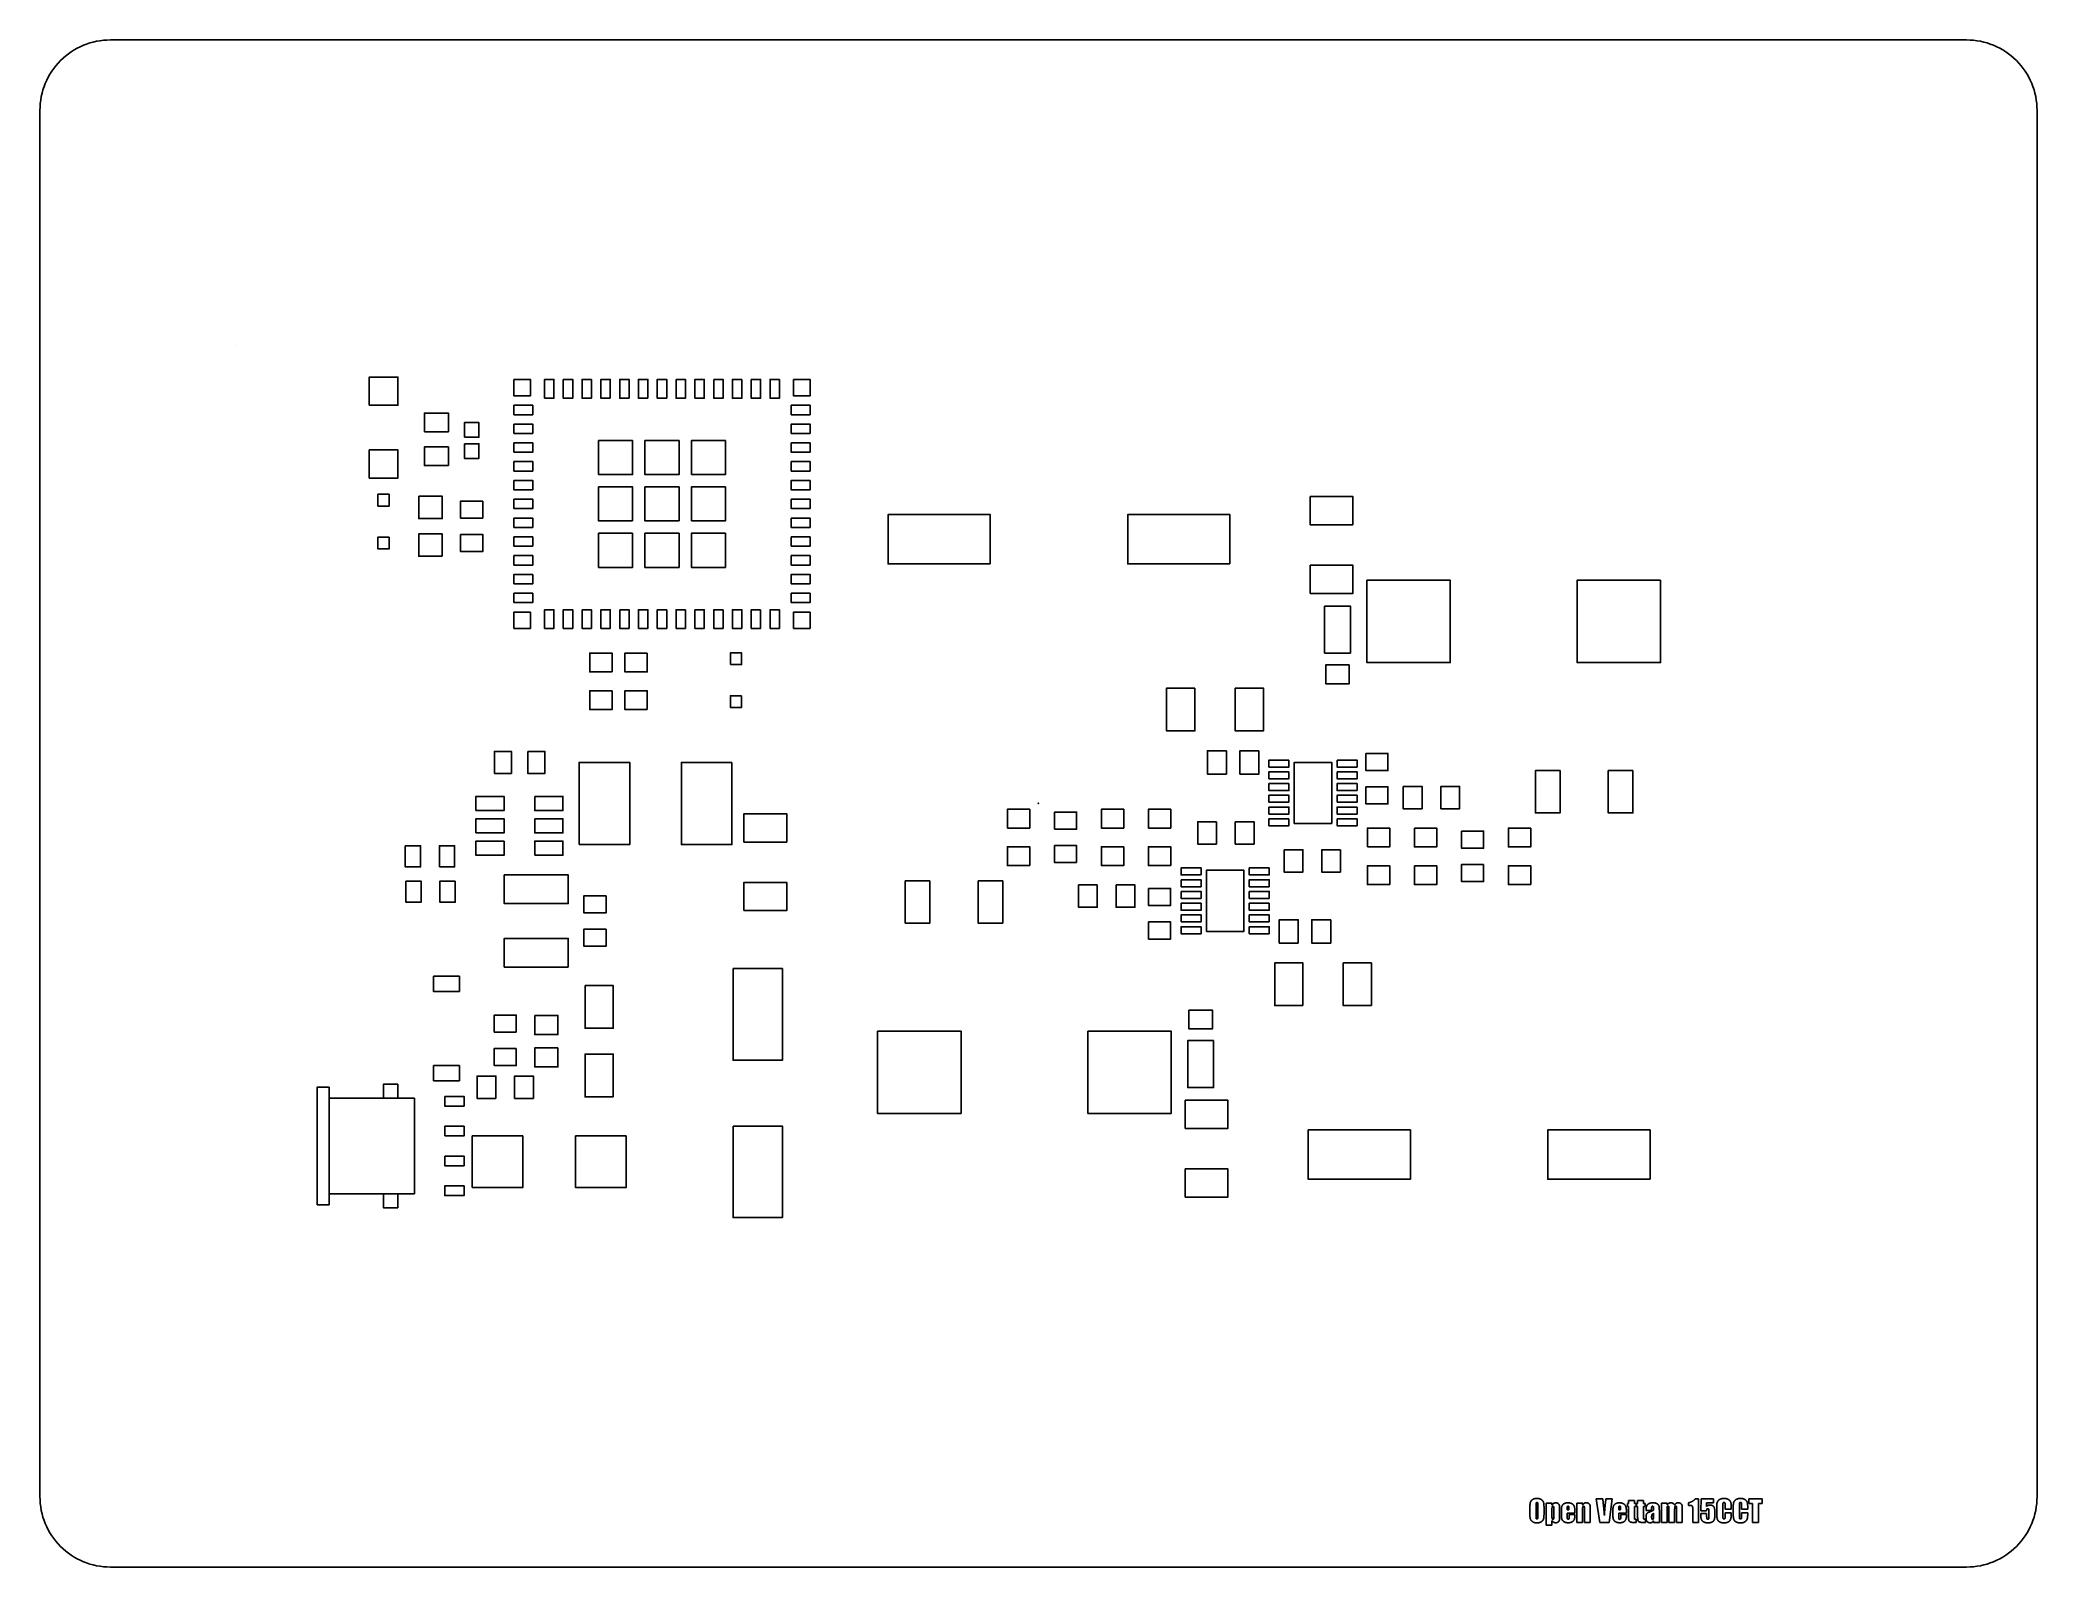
# Model space of a CAD drawing. Header units: millimetres. Extents: x -48.3 to 36.7, y -34.6 to 30.4.
import ezdxf

# ---------------------------------------------------------------- set-up
doc = ezdxf.new("R2010")
doc.units = ezdxf.units.MM
doc.layers.get('0').update_dxf_attribs({"linetype": 'CONTINUOUS'})

msp = doc.modelspace()

# ---------------------------------------------------------------- linework, layer by layer
for p, q in [((-39.92, 17.387), (-39.92, 17.387)), ((15.12, -32.298), (15.12, -32.127)), ((15.38, -31.97), (15.38, -32.436)), ((15.461, -32.429), (15.461, -31.97)), ((15.721, -32.127), (15.721, -32.298)), ((15.811, -32.829), (15.811, -31.893)), ((15.811, -31.893), (16.065, -31.893)), ((16.065, -31.893), (16.06, -31.965)), ((16.06, -32.131), (16.06, -32.471)), ((16.136, -32.483), (16.136, -32.131)), ((16.385, -32.12), (16.385, -32.465)), ((16.46, -32.415), (16.46, -32.176)), ((16.71, -32.124), (16.71, -32.184)), ((16.71, -32.184), (16.783, -32.184)), ((16.783, -32.184), (16.783, -32.124)), ((17.033, -32.209), (17.033, -32.317)), ((17.114, -32.713), (17.114, -31.893)), ((17.114, -31.893), (17.368, -31.893)), ((17.368, -31.893), (17.364, -31.968)), ((17.364, -32.159), (17.364, -32.713)), ((17.44, -32.713), (17.44, -32.145)), ((17.69, -32.138), (17.69, -32.713)), ((18.097, -32.713), (17.947, -31.713)), ((17.947, -31.713), (18.221, -31.713)), ((18.332, -31.899), (18.35, -31.713)), ((18.35, -31.713), (18.624, -31.713)), ((18.624, -31.713), (18.492, -32.713)), ((18.653, -32.415), (18.653, -32.176)), ((18.903, -32.124), (18.903, -32.184)), ((18.903, -32.184), (18.976, -32.184)), ((18.976, -32.184), (18.976, -32.124)), ((19.226, -32.209), (19.226, -32.317)), ((19.267, -32.042), (19.267, -31.913)), ((19.267, -31.913), (19.321, -31.913)), ((19.321, -32.042), (19.267, -32.042)), ((19.321, -31.913), (19.321, -31.784)), ((19.321, -31.784), (19.571, -31.784)), ((19.321, -32.459), (19.321, -32.042)), ((19.571, -31.784), (19.571, -31.913)), ((19.571, -31.913), (19.638, -31.913)), ((19.638, -32.042), (19.571, -32.042)), ((19.571, -32.042), (19.571, -32.481)), ((19.638, -31.913), (19.638, -32.042)), ((19.652, -32.042), (19.652, -31.913)), ((19.652, -31.913), (19.706, -31.913)), ((19.706, -32.042), (19.652, -32.042)), ((19.706, -31.913), (19.706, -31.784)), ((19.706, -31.784), (19.956, -31.784)), ((19.706, -32.459), (19.706, -32.042)), ((19.956, -31.784), (19.956, -31.913)), ((19.956, -31.913), (20.023, -31.913)), ((20.023, -32.042), (19.956, -32.042)), ((19.956, -32.042), (19.956, -32.481)), ((20.023, -31.913), (20.023, -32.042)), ((20.067, -32.21), (20.067, -32.155)), ((20.301, -32.21), (20.067, -32.21)), ((20.301, -32.125), (20.301, -32.21)), ((20.716, -32.713), (20.716, -31.893)), ((20.716, -31.893), (20.962, -31.893)), ((20.962, -31.893), (20.958, -31.971)), ((20.958, -32.144), (20.958, -32.713)), ((21.039, -32.713), (21.039, -32.192)), ((21.281, -32.178), (21.281, -32.713)), ((21.363, -32.713), (21.363, -32.178)), ((21.605, -32.13), (21.605, -32.713)), ((21.877, -31.989), (21.877, -31.873)), ((21.902, -31.989), (21.877, -31.989)), ((22.049, -32.713), (22.049, -32.176)), ((22.152, -31.713), (22.299, -31.713)), ((22.299, -31.713), (22.299, -32.713)), ((22.395, -32.217), (22.405, -31.713)), ((22.642, -32.217), (22.395, -32.217)), ((22.405, -31.713), (22.941, -31.713)), ((22.941, -31.873), (22.631, -31.873)), ((22.631, -31.873), (22.631, -32.042)), ((22.74, -32.423), (22.74, -32.225)), ((22.941, -31.713), (22.941, -31.873)), ((22.989, -32.254), (22.989, -32.396)), ((23.075, -32.357), (23.075, -32.065)), ((23.335, -31.982), (23.335, -32.447)), ((23.429, -32.148), (23.429, -31.974)), ((23.689, -32.148), (23.429, -32.148)), ((23.689, -32.053), (23.689, -32.148)), ((23.775, -32.357), (23.775, -32.065)), ((24.035, -31.982), (24.035, -32.447)), ((24.13, -32.148), (24.13, -31.974)), ((24.39, -32.148), (24.13, -32.148)), ((24.39, -32.053), (24.39, -32.148)), ((24.438, -31.913), (24.438, -31.713)), ((24.438, -31.713), (25.007, -31.713)), ((24.592, -31.913), (24.438, -31.913)), ((24.592, -32.713), (24.592, -31.913)), ((25.007, -31.913), (24.852, -31.913)), ((24.852, -31.913), (24.852, -32.713)), ((25.007, -31.713), (25.007, -31.913)), ((16.06, -32.829), (15.811, -32.829)), ((16.06, -32.641), (16.06, -32.829)), ((17.033, -32.317), (16.71, -32.317)), ((16.71, -32.317), (16.71, -32.495)), ((16.796, -32.478), (16.796, -32.37)), ((16.796, -32.37), (17.033, -32.37)), ((17.033, -32.37), (17.033, -32.431)), ((17.364, -32.713), (17.114, -32.713)), ((17.69, -32.713), (17.44, -32.713)), ((18.492, -32.713), (18.097, -32.713)), ((19.226, -32.317), (18.903, -32.317)), ((18.903, -32.317), (18.903, -32.495)), ((18.989, -32.478), (18.989, -32.37)), ((18.989, -32.37), (19.226, -32.37)), ((19.226, -32.37), (19.226, -32.431)), ((19.648, -32.713), (19.548, -32.713)), ((19.648, -32.58), (19.648, -32.713)), ((20.034, -32.713), (19.933, -32.713)), ((20.034, -32.58), (20.034, -32.713)), ((20.067, -32.53), (20.067, -32.462)), ((20.38, -32.491), (20.38, -32.323)), ((20.387, -32.713), (20.387, -32.64)), ((20.63, -32.713), (20.387, -32.713)), ((20.63, -32.301), (20.63, -32.713)), ((20.958, -32.713), (20.716, -32.713)), ((21.281, -32.713), (21.039, -32.713)), ((21.605, -32.713), (21.363, -32.713)), ((22.299, -32.713), (22.049, -32.713)), ((22.392, -32.391), (22.392, -32.337)), ((22.392, -32.337), (22.642, -32.337)), ((22.642, -32.337), (22.642, -32.399)), ((23.429, -32.437), (23.429, -32.312)), ((23.429, -32.312), (23.689, -32.312)), ((23.689, -32.312), (23.689, -32.351)), ((24.13, -32.437), (24.13, -32.312)), ((24.13, -32.312), (24.39, -32.312)), ((24.39, -32.312), (24.39, -32.351)), ((24.852, -32.713), (24.592, -32.713))]:
    msp.add_line(p, q)
msp.add_lwpolyline([(33.705, -34.613), (-45.295, -34.613, -0.414214), (-48.295, -31.613), (-48.295, 27.387, -0.414214), (-45.295, 30.387), (33.705, 30.387, -0.414214), (36.705, 27.387), (36.705, -31.613, -0.414214)], format="xyb", close=True)
for points in [[(-34.28, 14.837), (-33.06, 14.837), (-33.06, 16.037), (-34.28, 16.037)], [(-28.12, 15.937), (-28.12, 15.237), (-27.42, 15.237), (-27.42, 15.937)], [(-26.82, 15.137), (-26.42, 15.137), (-26.42, 15.937), (-26.82, 15.937)], [(-26.02, 15.937), (-26.02, 15.137), (-25.62, 15.137), (-25.62, 15.937)], [(-24.82, 15.937), (-25.22, 15.937), (-25.22, 15.137), (-24.82, 15.137)], [(-24.02, 15.137), (-24.02, 15.937), (-24.42, 15.937), (-24.42, 15.137)], [(-23.22, 15.137), (-23.22, 15.937), (-23.62, 15.937), (-23.62, 15.137)], [(-22.42, 15.137), (-22.42, 15.937), (-22.82, 15.937), (-22.82, 15.137)], [(-21.62, 15.137), (-21.62, 15.937), (-22.02, 15.937), (-22.02, 15.137)], [(-21.22, 15.937), (-21.22, 15.137), (-20.82, 15.137), (-20.82, 15.937)], [(-20.42, 15.137), (-20.02, 15.137), (-20.02, 15.937), (-20.42, 15.937)], [(-19.62, 15.937), (-19.62, 15.137), (-19.22, 15.137), (-19.22, 15.937)], [(-18.42, 15.937), (-18.82, 15.937), (-18.82, 15.137), (-18.42, 15.137)], [(-18.02, 15.937), (-18.02, 15.137), (-17.62, 15.137), (-17.62, 15.937)], [(-16.82, 15.937), (-17.22, 15.937), (-17.22, 15.137), (-16.82, 15.137)], [(-16.22, 15.937), (-16.22, 15.237), (-15.52, 15.237), (-15.52, 15.937)], [(-31.93, 13.712), (-30.91, 13.712), (-30.91, 14.502), (-31.93, 14.502)], [(-28.12, 14.837), (-28.12, 14.437), (-27.32, 14.437), (-27.32, 14.837)], [(-16.32, 14.437), (-15.52, 14.437), (-15.52, 14.837), (-16.32, 14.837)], [(-30.23, 13.477), (-29.61, 13.477), (-29.61, 14.097), (-30.23, 14.097)], [(-28.12, 14.037), (-28.12, 13.637), (-27.32, 13.637), (-27.32, 14.037)], [(-16.32, 13.637), (-15.52, 13.637), (-15.52, 14.037), (-16.32, 14.037)], [(-34.28, 11.737), (-33.06, 11.737), (-33.06, 12.937), (-34.28, 12.937)], [(-30.91, 12.272), (-30.91, 13.062), (-31.93, 13.062), (-31.93, 12.272)], [(-30.23, 13.197), (-30.23, 12.577), (-29.61, 12.577), (-29.61, 13.197)], [(-28.12, 12.837), (-27.32, 12.837), (-27.32, 13.237), (-28.12, 13.237)], [(-24.52, 11.887), (-23.07, 11.887), (-23.07, 13.337), (-24.52, 13.337)], [(-21.095, 13.337), (-22.545, 13.337), (-22.545, 11.887), (-21.095, 11.887)], [(-20.57, 11.887), (-19.12, 11.887), (-19.12, 13.337), (-20.57, 13.337)], [(-15.52, 13.237), (-16.32, 13.237), (-16.32, 12.837), (-15.52, 12.837)], [(-28.12, 12.037), (-27.32, 12.037), (-27.32, 12.437), (-28.12, 12.437)], [(-16.32, 12.437), (-16.32, 12.037), (-15.52, 12.037), (-15.52, 12.437)], [(-28.12, 11.637), (-28.12, 11.237), (-27.32, 11.237), (-27.32, 11.637)], [(-23.07, 9.912), (-23.07, 11.362), (-24.52, 11.362), (-24.52, 9.912)], [(-21.095, 9.912), (-21.095, 11.362), (-22.545, 11.362), (-22.545, 9.912)], [(-20.57, 9.912), (-19.12, 9.912), (-19.12, 11.362), (-20.57, 11.362)], [(-15.52, 11.637), (-16.32, 11.637), (-16.32, 11.237), (-15.52, 11.237)], [(-33.432, 11.049), (-33.907, 11.049), (-33.907, 10.549), (-33.432, 10.549)], [(-32.17, 10.962), (-32.17, 10.012), (-31.17, 10.012), (-31.17, 10.962)], [(-29.45, 10.762), (-30.39, 10.762), (-30.39, 10.032), (-29.45, 10.032)], [(-27.32, 10.837), (-28.12, 10.837), (-28.12, 10.437), (-27.32, 10.437)], [(-16.32, 10.837), (-16.32, 10.437), (-15.52, 10.437), (-15.52, 10.837)], [(7.59, 9.747), (7.59, 10.947), (5.77, 10.947), (5.77, 9.747)], [(-31.17, 8.412), (-31.17, 9.362), (-32.17, 9.362), (-32.17, 8.412)], [(-27.32, 9.637), (-27.32, 10.037), (-28.12, 10.037), (-28.12, 9.637)], [(-23.07, 9.387), (-24.52, 9.387), (-24.52, 7.937), (-23.07, 7.937)], [(-22.545, 9.387), (-22.545, 7.937), (-21.095, 7.937), (-21.095, 9.387)], [(-19.12, 9.387), (-20.57, 9.387), (-20.57, 7.937), (-19.12, 7.937)], [(-16.32, 10.037), (-16.32, 9.637), (-15.52, 9.637), (-15.52, 10.037)], [(-7.845, 8.087), (-7.845, 10.187), (-12.195, 10.187), (-12.195, 8.087)], [(2.355, 8.087), (2.355, 10.187), (-1.995, 10.187), (-1.995, 8.087)], [(-33.432, 9.224), (-33.907, 9.224), (-33.907, 8.724), (-33.432, 8.724)], [(-30.39, 9.342), (-30.39, 8.612), (-29.45, 8.612), (-29.45, 9.342)], [(-27.32, 8.837), (-27.32, 9.237), (-28.12, 9.237), (-28.12, 8.837)], [(-16.32, 8.837), (-15.52, 8.837), (-15.52, 9.237), (-16.32, 9.237)], [(-28.12, 8.437), (-28.12, 8.037), (-27.32, 8.037), (-27.32, 8.437)], [(-16.32, 8.437), (-16.32, 8.037), (-15.52, 8.037), (-15.52, 8.437)], [(5.77, 6.827), (7.59, 6.827), (7.59, 8.027), (5.77, 8.027)], [(-27.32, 7.637), (-28.12, 7.637), (-28.12, 7.237), (-27.32, 7.237)], [(-27.32, 6.837), (-28.12, 6.837), (-28.12, 6.437), (-27.32, 6.437)], [(-15.52, 7.237), (-15.52, 7.637), (-16.32, 7.637), (-16.32, 7.237)], [(-15.52, 6.837), (-16.32, 6.837), (-16.32, 6.437), (-15.52, 6.437)], [(8.18, 7.387), (8.18, 3.887), (11.73, 3.887), (11.73, 7.387)], [(20.68, 7.387), (17.13, 7.387), (17.13, 3.887), (20.68, 3.887)], [(-27.42, 6.037), (-28.12, 6.037), (-28.12, 5.337), (-27.42, 5.337)], [(-26.82, 5.337), (-26.42, 5.337), (-26.42, 6.137), (-26.82, 6.137)], [(-25.62, 5.337), (-25.62, 6.137), (-26.02, 6.137), (-26.02, 5.337)], [(-25.22, 6.137), (-25.22, 5.337), (-24.82, 5.337), (-24.82, 6.137)], [(-24.42, 5.337), (-24.02, 5.337), (-24.02, 6.137), (-24.42, 6.137)], [(-23.62, 6.137), (-23.62, 5.337), (-23.22, 5.337), (-23.22, 6.137)], [(-22.82, 5.337), (-22.42, 5.337), (-22.42, 6.137), (-22.82, 6.137)], [(-21.62, 6.137), (-22.02, 6.137), (-22.02, 5.337), (-21.62, 5.337)], [(-20.82, 6.137), (-21.22, 6.137), (-21.22, 5.337), (-20.82, 5.337)], [(-20.42, 6.137), (-20.42, 5.337), (-20.02, 5.337), (-20.02, 6.137)], [(-19.22, 6.137), (-19.62, 6.137), (-19.62, 5.337), (-19.22, 5.337)], [(-18.42, 5.337), (-18.42, 6.137), (-18.82, 6.137), (-18.82, 5.337)], [(-17.62, 6.137), (-18.02, 6.137), (-18.02, 5.337), (-17.62, 5.337)], [(-16.82, 5.337), (-16.82, 6.137), (-17.22, 6.137), (-17.22, 5.337)], [(-15.52, 6.037), (-16.22, 6.037), (-16.22, 5.337), (-15.52, 5.337)], [(6.38, 6.287), (6.38, 4.287), (7.48, 4.287), (7.48, 6.287)], [(-23.945, 3.487), (-23.945, 4.287), (-24.895, 4.287), (-24.895, 3.487)], [(-22.445, 4.287), (-23.395, 4.287), (-23.395, 3.487), (-22.445, 3.487)], [(-18.907, 3.799), (-18.432, 3.799), (-18.432, 4.299), (-18.907, 4.299)], [(7.43, 3.787), (6.43, 3.787), (6.43, 2.987), (7.43, 2.987)], [(-23.945, 2.687), (-24.895, 2.687), (-24.895, 1.887), (-23.945, 1.887)], [(-22.445, 1.887), (-22.445, 2.687), (-23.395, 2.687), (-23.395, 1.887)], [(0.86, 2.797), (-0.34, 2.797), (-0.34, 0.977), (0.86, 0.977)], [(2.58, 2.797), (2.58, 0.977), (3.78, 0.977), (3.78, 2.797)], [(-18.432, 2.474), (-18.907, 2.474), (-18.907, 1.974), (-18.432, 1.974)], [(-28.955, -0.833), (-28.225, -0.833), (-28.225, 0.107), (-28.955, 0.107)], [(-27.535, 0.107), (-27.535, -0.833), (-26.805, -0.833), (-26.805, 0.107)], [(2.205, 0.132), (1.395, 0.132), (1.395, -0.858), (2.205, -0.858)], [(3.585, 0.132), (2.775, 0.132), (2.775, -0.858), (3.585, -0.858)], [(8.138, 0.019), (8.138, -0.711), (9.078, -0.711), (9.078, 0.019)], [(-25.345, -3.863), (-23.195, -3.863), (-23.195, -0.363), (-25.345, -0.363)], [(-18.845, -0.363), (-20.995, -0.363), (-20.995, -3.863), (-18.845, -3.863)], [(4.862, -0.263), (4.012, -0.263), (4.012, -0.563), (4.862, -0.563)], [(4.862, -0.763), (4.012, -0.763), (4.012, -1.063), (4.862, -1.063)], [(6.687, -2.963), (6.687, -0.363), (5.087, -0.363), (5.087, -2.963)], [(6.912, -0.263), (6.912, -0.563), (7.762, -0.563), (7.762, -0.263)], [(6.912, -0.763), (6.912, -1.063), (7.762, -1.063), (7.762, -0.763)], [(16.405, -0.713), (15.355, -0.713), (15.355, -2.513), (16.405, -2.513)], [(19.505, -0.713), (18.455, -0.713), (18.455, -2.513), (19.505, -2.513)], [(4.862, -1.263), (4.012, -1.263), (4.012, -1.563), (4.862, -1.563)], [(7.762, -1.563), (7.762, -1.263), (6.912, -1.263), (6.912, -1.563)], [(8.138, -1.401), (8.138, -2.131), (9.078, -2.131), (9.078, -1.401)], [(9.73, -1.388), (9.73, -2.338), (10.53, -2.338), (10.53, -1.388)], [(11.33, -2.338), (12.13, -2.338), (12.13, -1.388), (11.33, -1.388)], [(-29.738, -2.413), (-28.538, -2.413), (-28.538, -1.813), (-29.738, -1.813)], [(-27.238, -1.813), (-27.238, -2.413), (-26.038, -2.413), (-26.038, -1.813)], [(-7.117, -3.156), (-6.167, -3.156), (-6.167, -2.356), (-7.117, -2.356)], [(-5.112, -3.211), (-4.172, -3.211), (-4.172, -2.481), (-5.112, -2.481)], [(-2.167, -3.156), (-2.167, -2.356), (-3.117, -2.356), (-3.117, -3.156)], [(-0.167, -2.356), (-1.117, -2.356), (-1.117, -3.156), (-0.167, -3.156)], [(4.862, -2.063), (4.862, -1.763), (4.012, -1.763), (4.012, -2.063)], [(4.012, -2.263), (4.012, -2.563), (4.862, -2.563), (4.862, -2.263)], [(6.912, -2.063), (7.762, -2.063), (7.762, -1.763), (6.912, -1.763)], [(7.762, -2.263), (6.912, -2.263), (6.912, -2.563), (7.762, -2.563)], [(-29.738, -3.363), (-28.538, -3.363), (-28.538, -2.763), (-29.738, -2.763)], [(-27.238, -2.763), (-27.238, -3.363), (-26.038, -3.363), (-26.038, -2.763)], [(-16.51, -3.753), (-16.51, -2.553), (-18.33, -2.553), (-18.33, -3.753)], [(1.78, -2.888), (0.98, -2.888), (0.98, -3.838), (1.78, -3.838)], [(2.58, -2.888), (2.58, -3.838), (3.38, -3.838), (3.38, -2.888)], [(4.862, -2.763), (4.012, -2.763), (4.012, -3.063), (4.862, -3.063)], [(6.912, -2.763), (6.912, -3.063), (7.762, -3.063), (7.762, -2.763)], [(8.205, -3.963), (9.155, -3.963), (9.155, -3.163), (8.205, -3.163)], [(10.205, -3.163), (10.205, -3.963), (11.155, -3.963), (11.155, -3.163)], [(12.21, -3.288), (12.21, -4.018), (13.15, -4.018), (13.15, -3.288)], [(15.155, -3.163), (14.205, -3.163), (14.205, -3.963), (15.155, -3.963)], [(-32.745, -3.913), (-32.745, -4.813), (-32.095, -4.813), (-32.095, -3.913)], [(-31.295, -4.813), (-30.645, -4.813), (-30.645, -3.913), (-31.295, -3.913)], [(-28.538, -3.713), (-29.738, -3.713), (-29.738, -4.313), (-28.538, -4.313)], [(-27.238, -4.313), (-26.038, -4.313), (-26.038, -3.713), (-27.238, -3.713)], [(-6.167, -4.756), (-6.167, -3.956), (-7.117, -3.956), (-7.117, -4.756)], [(-4.172, -4.631), (-4.172, -3.901), (-5.112, -3.901), (-5.112, -4.631)], [(-2.167, -3.956), (-3.117, -3.956), (-3.117, -4.756), (-2.167, -4.756)], [(-0.167, -4.756), (-0.167, -3.956), (-1.117, -3.956), (-1.117, -4.756)], [(4.658, -4.081), (4.658, -5.031), (5.458, -5.031), (5.458, -4.081)], [(7.058, -4.081), (6.258, -4.081), (6.258, -5.031), (7.058, -5.031)], [(1.126, -5.156), (1.126, -4.856), (0.276, -4.856), (0.276, -5.156)], [(1.351, -7.556), (2.951, -7.556), (2.951, -4.956), (1.351, -4.956)], [(4.026, -4.856), (3.176, -4.856), (3.176, -5.156), (4.026, -5.156)], [(9.155, -4.763), (8.205, -4.763), (8.205, -5.563), (9.155, -5.563)], [(10.205, -4.763), (10.205, -5.563), (11.155, -5.563), (11.155, -4.763)], [(13.15, -4.708), (12.21, -4.708), (12.21, -5.438), (13.15, -5.438)], [(15.155, -5.563), (15.155, -4.763), (14.205, -4.763), (14.205, -5.563)], [(-32.72, -5.413), (-32.72, -6.313), (-32.07, -6.313), (-32.07, -5.413)], [(-30.62, -5.413), (-31.27, -5.413), (-31.27, -6.313), (-30.62, -6.313)], [(-28.53, -5.153), (-28.53, -6.373), (-25.81, -6.373), (-25.81, -5.153)], [(-18.33, -6.673), (-16.51, -6.673), (-16.51, -5.473), (-18.33, -5.473)], [(-10.417, -5.406), (-11.467, -5.406), (-11.467, -7.206), (-10.417, -7.206)], [(-8.367, -5.406), (-8.367, -7.206), (-7.317, -7.206), (-7.317, -5.406)], [(-3.292, -5.581), (-4.092, -5.581), (-4.092, -6.531), (-3.292, -6.531)], [(-2.492, -5.581), (-2.492, -6.531), (-1.692, -6.531), (-1.692, -5.581)], [(-1.112, -5.731), (-1.112, -6.461), (-0.172, -6.461), (-0.172, -5.731)], [(0.276, -5.356), (0.276, -5.656), (1.126, -5.656), (1.126, -5.356)], [(0.276, -5.856), (0.276, -6.156), (1.126, -6.156), (1.126, -5.856)], [(4.026, -5.656), (4.026, -5.356), (3.176, -5.356), (3.176, -5.656)], [(3.176, -5.856), (3.176, -6.156), (4.026, -6.156), (4.026, -5.856)], [(-24.2, -6.038), (-25.14, -6.038), (-25.14, -6.768), (-24.2, -6.768)], [(1.126, -6.356), (0.276, -6.356), (0.276, -6.656), (1.126, -6.656)], [(4.026, -6.356), (3.176, -6.356), (3.176, -6.656), (4.026, -6.656)], [(-24.2, -7.458), (-25.14, -7.458), (-25.14, -8.188), (-24.2, -8.188)], [(-1.112, -7.881), (-0.172, -7.881), (-0.172, -7.151), (-1.112, -7.151)], [(0.276, -7.156), (1.126, -7.156), (1.126, -6.856), (0.276, -6.856)], [(1.126, -7.356), (0.276, -7.356), (0.276, -7.656), (1.126, -7.656)], [(4.026, -7.156), (4.026, -6.856), (3.176, -6.856), (3.176, -7.156)], [(4.026, -7.656), (4.026, -7.356), (3.176, -7.356), (3.176, -7.656)], [(5.263, -8.051), (5.263, -7.061), (4.453, -7.061), (4.453, -8.051)], [(6.643, -7.061), (5.833, -7.061), (5.833, -8.051), (6.643, -8.051)], [(-25.81, -9.073), (-25.81, -7.853), (-28.53, -7.853), (-28.53, -9.073)], [(-18.791, -9.141), (-18.791, -13.041), (-16.691, -13.041), (-16.691, -9.141)], [(5.458, -10.716), (5.458, -8.896), (4.258, -8.896), (4.258, -10.716)], [(8.378, -10.716), (8.378, -8.896), (7.178, -8.896), (7.178, -10.716)], [(-30.441, -10.116), (-30.441, -9.466), (-31.541, -9.466), (-31.541, -10.116)], [(-25.091, -9.861), (-25.091, -11.681), (-23.891, -11.681), (-23.891, -9.861)], [(0.608, -10.906), (0.608, -11.706), (1.608, -11.706), (1.608, -10.906)], [(-28.021, -11.846), (-28.021, -11.116), (-28.961, -11.116), (-28.961, -11.846)], [(-27.236, -11.136), (-27.236, -11.946), (-26.246, -11.946), (-26.246, -11.136)], [(-9.092, -15.306), (-9.092, -11.806), (-12.642, -11.806), (-12.642, -15.306)], [(-3.692, -15.306), (-0.142, -15.306), (-0.142, -11.806), (-3.692, -11.806)], [(-28.021, -12.536), (-28.961, -12.536), (-28.961, -13.266), (-28.021, -13.266)], [(-26.246, -12.516), (-27.236, -12.516), (-27.236, -13.326), (-26.246, -13.326)], [(1.658, -12.206), (0.558, -12.206), (0.558, -14.206), (1.658, -14.206)], [(-30.441, -13.266), (-31.541, -13.266), (-31.541, -13.916), (-30.441, -13.916)], [(-23.891, -14.601), (-23.891, -12.781), (-25.091, -12.781), (-25.091, -14.601)], [(-36.496, -19.191), (-35.986, -19.191), (-35.986, -14.191), (-36.496, -14.191)], [(-33.065, -14.066), (-33.675, -14.066), (-33.675, -14.661), (-33.065, -14.661)], [(-28.891, -14.666), (-28.891, -13.716), (-29.691, -13.716), (-29.691, -14.666)], [(-27.291, -14.666), (-27.291, -13.716), (-28.091, -13.716), (-28.091, -14.666)], [(-32.356, -14.661), (-35.986, -14.661), (-35.986, -18.722), (-32.356, -18.722)], [(-31.065, -14.581), (-31.065, -14.991), (-30.245, -14.991), (-30.245, -14.581)], [(0.448, -14.746), (0.448, -15.946), (2.268, -15.946), (2.268, -14.746)], [(-31.065, -16.261), (-30.245, -16.261), (-30.245, -15.851), (-31.065, -15.851)], [(-18.791, -15.841), (-18.791, -19.741), (-16.691, -19.741), (-16.691, -15.841)], [(5.683, -16.006), (5.683, -18.106), (10.033, -18.106), (10.033, -16.006)], [(20.233, -18.106), (20.233, -16.006), (15.883, -16.006), (15.883, -18.106)], [(-29.895, -18.463), (-27.745, -18.463), (-27.745, -16.263), (-29.895, -16.263)], [(-23.345, -16.263), (-25.495, -16.263), (-25.495, -18.463), (-23.345, -18.463)], [(-31.065, -17.121), (-31.065, -17.531), (-30.245, -17.531), (-30.245, -17.121)], [(0.448, -18.866), (2.268, -18.866), (2.268, -17.666), (0.448, -17.666)], [(-30.245, -18.391), (-31.065, -18.391), (-31.065, -18.801), (-30.245, -18.801)], [(-33.675, -18.722), (-33.675, -19.317), (-33.065, -19.317), (-33.065, -18.722)]]:
    msp.add_lwpolyline(points, close=True)
for points in [[(15.12, -32.127), (15.12, -31.976), (15.127, -31.914)], [(15.127, -32.514), (15.12, -32.453), (15.12, -32.298)], [(15.127, -31.914), (15.134, -31.851), (15.171, -31.799)], [(15.171, -31.799), (15.209, -31.747), (15.272, -31.719)], [(15.272, -31.719), (15.336, -31.692), (15.421, -31.692)], [(15.391, -31.877), (15.38, -31.892), (15.38, -31.97)], [(15.422, -31.861), (15.401, -31.861), (15.391, -31.877)], [(15.421, -31.692), (15.501, -31.692), (15.565, -31.718)], [(15.454, -31.88), (15.446, -31.861), (15.422, -31.861)], [(15.461, -31.97), (15.461, -31.9), (15.454, -31.88)], [(15.565, -31.718), (15.629, -31.744), (15.668, -31.797)], [(15.668, -31.797), (15.707, -31.849), (15.714, -31.911)], [(15.714, -31.911), (15.721, -31.973), (15.721, -32.127)], [(15.721, -32.298), (15.721, -32.449), (15.714, -32.512)], [(16.06, -31.965), (16.094, -31.921), (16.134, -31.9)], [(16.068, -32.042), (16.06, -32.06), (16.06, -32.131)], [(16.099, -32.023), (16.075, -32.023), (16.068, -32.042)], [(16.13, -32.039), (16.125, -32.023), (16.099, -32.023)], [(16.136, -32.131), (16.136, -32.055), (16.13, -32.039)], [(16.134, -31.9), (16.174, -31.878), (16.222, -31.878)], [(16.222, -31.878), (16.28, -31.878), (16.322, -31.909)], [(16.322, -31.909), (16.364, -31.94), (16.375, -31.981)], [(16.375, -31.981), (16.385, -32.022), (16.385, -32.12)], [(16.46, -32.176), (16.46, -32.068), (16.489, -32.006)], [(16.489, -32.006), (16.518, -31.944), (16.584, -31.911)], [(16.584, -31.911), (16.65, -31.878), (16.736, -31.878)], [(16.716, -32.039), (16.71, -32.055), (16.71, -32.124)], [(16.748, -32.023), (16.722, -32.023), (16.716, -32.039)], [(16.736, -31.878), (16.841, -31.878), (16.909, -31.918)], [(16.776, -32.042), (16.769, -32.023), (16.748, -32.023)], [(16.783, -32.124), (16.783, -32.06), (16.776, -32.042)], [(16.909, -31.918), (16.978, -31.958), (17.005, -32.024)], [(17.005, -32.024), (17.033, -32.089), (17.033, -32.209)], [(17.364, -31.968), (17.391, -31.923), (17.43, -31.901)], [(17.371, -32.045), (17.364, -32.066), (17.364, -32.159)], [(17.404, -32.023), (17.377, -32.023), (17.371, -32.045)], [(17.435, -32.042), (17.429, -32.023), (17.404, -32.023)], [(17.43, -31.901), (17.469, -31.878), (17.521, -31.878)], [(17.44, -32.145), (17.44, -32.06), (17.435, -32.042)], [(17.521, -31.878), (17.585, -31.878), (17.626, -31.908)], [(17.626, -31.908), (17.666, -31.939), (17.678, -31.985)], [(17.678, -31.985), (17.69, -32.031), (17.69, -32.138)], [(18.221, -31.713), (18.269, -32.126), (18.289, -32.412)], [(18.289, -32.412), (18.309, -32.123), (18.332, -31.899)], [(18.653, -32.176), (18.653, -32.068), (18.682, -32.006)], [(18.682, -32.006), (18.711, -31.944), (18.778, -31.911)], [(18.778, -31.911), (18.844, -31.878), (18.93, -31.878)], [(18.909, -32.039), (18.903, -32.055), (18.903, -32.124)], [(18.941, -32.023), (18.915, -32.023), (18.909, -32.039)], [(18.93, -31.878), (19.035, -31.878), (19.103, -31.918)], [(18.969, -32.042), (18.962, -32.023), (18.941, -32.023)], [(18.976, -32.124), (18.976, -32.06), (18.969, -32.042)], [(19.103, -31.918), (19.171, -31.958), (19.199, -32.024)], [(19.199, -32.024), (19.226, -32.089), (19.226, -32.209)], [(20.067, -32.155), (20.067, -32.06), (20.089, -32.009)], [(20.089, -32.009), (20.111, -31.957), (20.177, -31.918)], [(20.096, -32.337), (20.125, -32.304), (20.24, -32.259)], [(20.177, -31.918), (20.243, -31.878), (20.349, -31.878)], [(20.24, -32.259), (20.363, -32.211), (20.372, -32.194)], [(20.308, -32.04), (20.301, -32.056), (20.301, -32.125)], [(20.339, -32.023), (20.314, -32.023), (20.308, -32.04)], [(20.371, -32.043), (20.361, -32.023), (20.339, -32.023)], [(20.349, -31.878), (20.476, -31.878), (20.54, -31.923)], [(20.38, -32.126), (20.38, -32.062), (20.371, -32.043)], [(20.372, -32.194), (20.38, -32.178), (20.38, -32.126)], [(20.54, -31.923), (20.604, -31.968), (20.617, -32.033)], [(20.617, -32.033), (20.63, -32.098), (20.63, -32.301)], [(20.958, -31.971), (20.987, -31.925), (21.027, -31.901)], [(20.959, -32.067), (20.958, -32.085), (20.958, -32.144)], [(20.972, -32.036), (20.96, -32.049), (20.959, -32.067)], [(21.001, -32.023), (20.984, -32.023), (20.972, -32.036)], [(21.033, -32.047), (21.027, -32.023), (21.001, -32.023)], [(21.027, -31.901), (21.067, -31.878), (21.119, -31.878)], [(21.039, -32.192), (21.039, -32.071), (21.033, -32.047)], [(21.119, -31.878), (21.219, -31.878), (21.276, -31.971)], [(21.276, -31.971), (21.308, -31.925), (21.347, -31.901)], [(21.289, -32.048), (21.281, -32.073), (21.281, -32.178)], [(21.323, -32.023), (21.296, -32.023), (21.289, -32.048)], [(21.356, -32.048), (21.349, -32.023), (21.323, -32.023)], [(21.347, -31.901), (21.387, -31.878), (21.435, -31.878)], [(21.363, -32.178), (21.363, -32.073), (21.356, -32.048)], [(21.435, -31.878), (21.498, -31.878), (21.54, -31.909)], [(21.54, -31.909), (21.582, -31.94), (21.594, -31.985)], [(21.594, -31.985), (21.605, -32.029), (21.605, -32.13)], [(21.877, -31.873), (22.058, -31.834), (22.152, -31.713)], [(22.013, -32.001), (21.988, -31.989), (21.902, -31.989)], [(22.044, -32.037), (22.038, -32.013), (22.013, -32.001)], [(22.049, -32.176), (22.049, -32.06), (22.044, -32.037)], [(22.631, -32.042), (22.689, -31.974), (22.781, -31.974)], [(22.645, -32.161), (22.642, -32.173), (22.642, -32.217)], [(22.66, -32.138), (22.648, -32.149), (22.645, -32.161)], [(22.689, -32.128), (22.672, -32.128), (22.66, -32.138)], [(22.728, -32.148), (22.716, -32.128), (22.689, -32.128)], [(22.74, -32.225), (22.74, -32.168), (22.728, -32.148)], [(22.781, -31.974), (22.884, -31.974), (22.937, -32.032)], [(22.937, -32.032), (22.989, -32.089), (22.989, -32.254)], [(23.075, -32.065), (23.075, -31.957), (23.082, -31.903)], [(23.082, -31.903), (23.09, -31.849), (23.126, -31.799)], [(23.126, -31.799), (23.163, -31.749), (23.228, -31.72)], [(23.228, -31.72), (23.293, -31.692), (23.378, -31.692)], [(23.343, -31.884), (23.335, -31.907), (23.335, -31.982)], [(23.384, -31.861), (23.352, -31.861), (23.343, -31.884)], [(23.378, -31.692), (23.493, -31.692), (23.568, -31.736)], [(23.421, -31.88), (23.413, -31.861), (23.384, -31.861)], [(23.429, -31.974), (23.429, -31.898), (23.421, -31.88)], [(23.568, -31.736), (23.642, -31.78), (23.666, -31.847)], [(23.666, -31.847), (23.689, -31.913), (23.689, -32.053)], [(23.775, -32.065), (23.775, -31.957), (23.783, -31.903)], [(23.783, -31.903), (23.79, -31.849), (23.827, -31.799)], [(23.827, -31.799), (23.863, -31.749), (23.929, -31.72)], [(23.929, -31.72), (23.994, -31.692), (24.078, -31.692)], [(24.044, -31.884), (24.035, -31.907), (24.035, -31.982)], [(24.085, -31.861), (24.052, -31.861), (24.044, -31.884)], [(24.078, -31.692), (24.193, -31.692), (24.268, -31.736)], [(24.121, -31.88), (24.113, -31.861), (24.085, -31.861)], [(24.13, -31.974), (24.13, -31.898), (24.121, -31.88)], [(24.268, -31.736), (24.343, -31.78), (24.366, -31.847)], [(24.366, -31.847), (24.39, -31.913), (24.39, -32.053)], [(15.174, -32.629), (15.135, -32.576), (15.127, -32.514)], [(15.276, -32.707), (15.212, -32.681), (15.174, -32.629)], [(15.421, -32.734), (15.34, -32.734), (15.276, -32.707)], [(15.38, -32.436), (15.38, -32.524), (15.387, -32.544)], [(15.387, -32.544), (15.394, -32.564), (15.42, -32.564)], [(15.42, -32.564), (15.447, -32.564), (15.454, -32.541)], [(15.569, -32.706), (15.505, -32.734), (15.421, -32.734)], [(15.454, -32.541), (15.461, -32.517), (15.461, -32.429)], [(15.67, -32.626), (15.632, -32.678), (15.569, -32.706)], [(15.714, -32.512), (15.707, -32.574), (15.67, -32.626)], [(16.06, -32.471), (16.06, -32.545), (16.068, -32.564)], [(16.133, -32.706), (16.093, -32.684), (16.06, -32.641)], [(16.068, -32.564), (16.075, -32.582), (16.1, -32.582)], [(16.1, -32.582), (16.124, -32.582), (16.13, -32.565)], [(16.13, -32.565), (16.136, -32.548), (16.136, -32.483)], [(16.219, -32.727), (16.172, -32.727), (16.133, -32.706)], [(16.318, -32.699), (16.277, -32.727), (16.219, -32.727)], [(16.372, -32.624), (16.359, -32.671), (16.318, -32.699)], [(16.385, -32.465), (16.385, -32.577), (16.372, -32.624)], [(16.473, -32.554), (16.46, -32.506), (16.46, -32.415)], [(16.52, -32.642), (16.486, -32.602), (16.473, -32.554)], [(16.614, -32.705), (16.553, -32.682), (16.52, -32.642)], [(16.753, -32.727), (16.674, -32.727), (16.614, -32.705)], [(16.71, -32.495), (16.71, -32.55), (16.718, -32.566)], [(16.718, -32.566), (16.726, -32.582), (16.749, -32.582)], [(16.749, -32.582), (16.777, -32.582), (16.787, -32.561)], [(16.889, -32.704), (16.835, -32.727), (16.753, -32.727)], [(16.787, -32.561), (16.796, -32.54), (16.796, -32.478)], [(16.978, -32.635), (16.943, -32.681), (16.889, -32.704)], [(17.023, -32.548), (17.014, -32.588), (16.978, -32.635)], [(17.033, -32.431), (17.033, -32.507), (17.023, -32.548)], [(18.666, -32.554), (18.653, -32.506), (18.653, -32.415)], [(18.713, -32.642), (18.679, -32.602), (18.666, -32.554)], [(18.807, -32.705), (18.747, -32.682), (18.713, -32.642)], [(18.947, -32.727), (18.868, -32.727), (18.807, -32.705)], [(18.903, -32.495), (18.903, -32.55), (18.911, -32.566)], [(18.911, -32.566), (18.919, -32.582), (18.942, -32.582)], [(18.942, -32.582), (18.97, -32.582), (18.98, -32.561)], [(19.082, -32.704), (19.028, -32.727), (18.947, -32.727)], [(18.98, -32.561), (18.989, -32.54), (18.989, -32.478)], [(19.172, -32.635), (19.136, -32.681), (19.082, -32.704)], [(19.216, -32.548), (19.207, -32.588), (19.172, -32.635)], [(19.226, -32.431), (19.226, -32.507), (19.216, -32.548)], [(19.327, -32.614), (19.321, -32.581), (19.321, -32.459)], [(19.362, -32.673), (19.334, -32.647), (19.327, -32.614)], [(19.426, -32.705), (19.39, -32.698), (19.362, -32.673)], [(19.548, -32.713), (19.463, -32.713), (19.426, -32.705)], [(19.571, -32.481), (19.571, -32.562), (19.579, -32.571)], [(19.579, -32.571), (19.587, -32.58), (19.648, -32.58)], [(19.713, -32.614), (19.706, -32.581), (19.706, -32.459)], [(19.747, -32.673), (19.72, -32.647), (19.713, -32.614)], [(19.812, -32.705), (19.775, -32.698), (19.747, -32.673)], [(19.933, -32.713), (19.848, -32.713), (19.812, -32.705)], [(19.956, -32.481), (19.956, -32.562), (19.964, -32.571)], [(19.964, -32.571), (19.973, -32.58), (20.034, -32.58)], [(20.067, -32.462), (20.067, -32.37), (20.096, -32.337)], [(20.122, -32.691), (20.067, -32.654), (20.067, -32.53)], [(20.242, -32.727), (20.177, -32.727), (20.122, -32.691)], [(20.328, -32.705), (20.292, -32.727), (20.242, -32.727)], [(20.311, -32.396), (20.301, -32.426), (20.301, -32.482)], [(20.301, -32.482), (20.301, -32.545), (20.31, -32.564)], [(20.31, -32.564), (20.318, -32.582), (20.343, -32.582)], [(20.38, -32.323), (20.321, -32.367), (20.311, -32.396)], [(20.387, -32.64), (20.364, -32.683), (20.328, -32.705)], [(20.343, -32.582), (20.366, -32.582), (20.373, -32.568)], [(20.373, -32.568), (20.38, -32.553), (20.38, -32.491)], [(22.423, -32.598), (22.392, -32.531), (22.392, -32.391)], [(22.527, -32.698), (22.454, -32.664), (22.423, -32.598)], [(22.697, -32.732), (22.601, -32.732), (22.527, -32.698)], [(22.642, -32.399), (22.642, -32.496), (22.648, -32.537)], [(22.648, -32.537), (22.655, -32.578), (22.695, -32.578)], [(22.695, -32.578), (22.714, -32.578), (22.725, -32.566)], [(22.843, -32.709), (22.783, -32.732), (22.697, -32.732)], [(22.725, -32.566), (22.737, -32.554), (22.738, -32.541)], [(22.738, -32.541), (22.739, -32.527), (22.74, -32.423)], [(22.936, -32.644), (22.902, -32.687), (22.843, -32.709)], [(22.979, -32.552), (22.969, -32.602), (22.936, -32.644)], [(22.989, -32.396), (22.989, -32.503), (22.979, -32.552)], [(23.099, -32.578), (23.075, -32.504), (23.075, -32.357)], [(23.197, -32.692), (23.123, -32.651), (23.099, -32.578)], [(23.385, -32.734), (23.271, -32.734), (23.197, -32.692)], [(23.335, -32.447), (23.335, -32.52), (23.343, -32.542)], [(23.343, -32.542), (23.352, -32.564), (23.382, -32.564)], [(23.382, -32.564), (23.411, -32.564), (23.42, -32.542)], [(23.57, -32.685), (23.495, -32.734), (23.385, -32.734)], [(23.42, -32.542), (23.429, -32.52), (23.429, -32.437)], [(23.667, -32.571), (23.645, -32.636), (23.57, -32.685)], [(23.689, -32.351), (23.689, -32.506), (23.667, -32.571)], [(23.799, -32.578), (23.775, -32.504), (23.775, -32.357)], [(23.897, -32.692), (23.823, -32.651), (23.799, -32.578)], [(24.086, -32.734), (23.972, -32.734), (23.897, -32.692)], [(24.035, -32.447), (24.035, -32.52), (24.044, -32.542)], [(24.044, -32.542), (24.052, -32.564), (24.083, -32.564)], [(24.083, -32.564), (24.112, -32.564), (24.121, -32.542)], [(24.271, -32.685), (24.196, -32.734), (24.086, -32.734)], [(24.121, -32.542), (24.13, -32.52), (24.13, -32.437)], [(24.368, -32.571), (24.346, -32.636), (24.271, -32.685)], [(24.39, -32.351), (24.39, -32.506), (24.368, -32.571)]]:
    msp.add_open_spline(points, degree=2)
msp.add_point((-5.795, -2.113))
msp.add_point((-5.795, -2.113))

doc.saveas('drawing.dxf')
